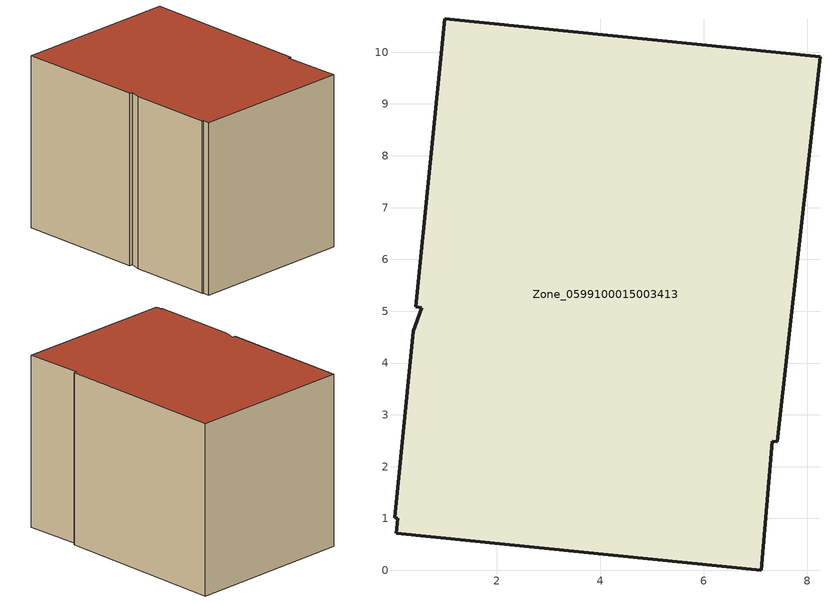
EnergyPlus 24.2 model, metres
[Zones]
Zone_0599100015003413
 floor ground (C_G): 0.56,5.07 0.44,5.09 1,10.65 8.24,9.91 7.42,2.48 7.32,2.49 7.11,0 0.06,0.71 0.09,1.01 0.03,1.02 0.39,4.62 z1.02
 wall outside (C_F): 7.32,2.49 7.42,2.48 8.24,9.91 1,10.65 0.44,5.09 0.56,5.07 0.39,4.62 0.03,1.02 0.09,1.01 0.06,0.71 7.11,0 7.32,2.49 z1.02:8.48
 roof outside (C_R): 0.44,5.09 0.56,5.07 0.39,4.62 0.03,1.02 0.09,1.01 0.06,0.71 7.11,0 7.32,2.49 7.42,2.48 8.24,9.91 1,10.65 z8.48
[BUILDING]
Pand.0599100015003413: North Axis=0; Terrain=City; Loads Convergence Tolerance Value=0.04; Temperature Convergence Tolerance Value=0.4; Solar Distribution=FullExterior; Maximum Number of Warmup Days=25; Minimum Number of Warmup Days=1
[Site:Location]
Rotterdam.The.Hague.AP_ZH_NLD Design_Conditions: Latitude=51.96; Longitude=4.45; Time Zone=1; Elevation=-4.5
[SITE:GROUNDTEMPERATURE:BUILDINGSURFACE]
18, 18, 18, 18, 18, 18, 18, 18, 18, 18, 18, 18
[MATERIAL] Thermal Absorptance=0.9; Solar Absorptance=0.7; Visible Absorptance=0.7
Name | Roughness | Thickness | Conductivity | Density | Specific Heat
G.TC.1946-1964 | MediumSmooth | 0.15 | 1 | 540 | 1210
F.TC.1946-1964 | Rough | 0.3 | 0.857143 | 1920 | 840
R.TC.1946-1964 | MediumRough | 0.2 | 0.235294 | 1500 | 1000
[CONSTRUCTION]
C_G: G.TC.1946-1964
C_F: F.TC.1946-1964
C_R: R.TC.1946-1964
[ZONE]
Zone_0599100015003413: Type=1; Multiplier=1; Ceiling Height=Autocalculate; Volume=Autocalculate; Floor Area=autocalculate; Part of Total Floor Area=Yes
[ZONEINFILTRATION:DESIGNFLOWRATE]
Infil_Zone_0599100015003413: Zone or ZoneList or Space or SpaceList=Zone_0599100015003413; Schedule=AlwaysOn; Design Flow Rate Calculation Method=Flow/Area; Flow Rate per Floor Area=0.003; Constant Term Coefficient=1; Temperature Term Coefficient=0; Velocity Term Coefficient=0; Velocity Squared Term Coefficient=0
[HVACTEMPLATE:ZONE:IDEALLOADSAIRSYSTEM]
Zone_0599100015003413: Maximum Heating Supply Air Temperature=50; Minimum Cooling Supply Air Temperature=13; Maximum Heating Supply Air Humidity Ratio=0.0156; Minimum Cooling Supply Air Humidity Ratio=0.0077; Heating Limit=NoLimit; Cooling Limit=NoLimit; Dehumidification Control Type=ConstantSensibleHeatRatio; Cooling Sensible Heat Ratio=0.7; Dehumidification Setpoint=60; Humidification Control Type=None; Humidification Setpoint=30; Outdoor Air Method=None; Outdoor Air Flow Rate per Person=0.00944; Outdoor Air Flow Rate per Zone Floor Area=0; Outdoor Air Flow Rate per Zone=0; Demand Controlled Ventilation Type=None; Outdoor Air Economizer Type=NoEconomizer; Heat Recovery Type=None; Sensible Heat Recovery Effectiveness=0.7; Latent Heat Recovery Effectiveness=0.65
[ZONECONTROL:THERMOSTAT]
ThermostatControl_Zone_0599100015003413: Zone or ZoneList=Zone_0599100015003413; Control Type Schedule=DualSetpointControlType; Control 1=Thermostat_Zone_0599100015003413; Temperature Difference Between Cutout And Setpoint=0
[THERMOSTATSETPOINT:DUALSETPOINT]
Thermostat_Zone_0599100015003413: Heating Setpoint Temperature Schedule=HeatingSetpoint_Zone_0599100015003413; Cooling Setpoint Temperature Schedule=CoolingSetpoint_Zone_0599100015003413
[SCHEDULE:COMPACT]
HeatingSetpoint_Zone_0599100015003413: Through: 12/31, For: AllDays, Until: 24:00, 21
CoolingSetpoint_Zone_0599100015003413: Through: 12/31, For: AllDays, Until: 24:00, 24
DualSetpointControlType: Through: 12/31, For: AllDays, Until: 24:00, 4
AlwaysOn: Through: 12/31, For: AllDays, Until: 24:00, 1
